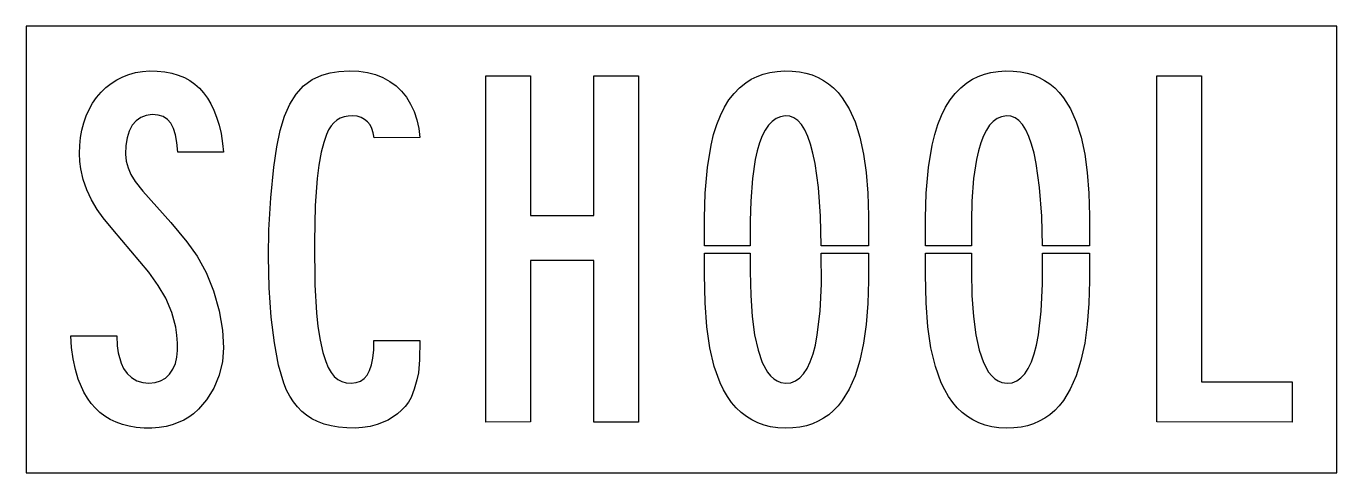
# Model space of a CAD drawing. Extents: x 0 to 88, y 0 to 30.
import ezdxf

# ---------------------------------------------------------------- set-up
doc = ezdxf.new("R2010")
doc.units = 0
doc.layers.add('CUT', color=7, linetype='Continuous')
doc.layers.add('OUTSIDE', color=1, linetype='Continuous')

msp = doc.modelspace()

# ---------------------------------------------------------------- linework, layer by layer
at = {"layer": 'CUT'}
for points in [[(12.1142, 4.8961), (11.5664, 4.2663), (11.2268, 3.9678), (10.9182, 3.7438), (10.5737, 3.5419), (10.2016, 3.3685), (9.8033, 3.2259), (9.3901, 3.118), (8.9209, 3.0393), (8.4394, 3.0023), (7.9092, 3.007), (7.3866, 3.0512), (6.9163, 3.1294), (6.4653, 3.245), (6.0418, 3.3969), (5.6457, 3.5849), (5.2885, 3.801), (4.9518, 4.0549), (4.6418, 4.3434), (4.3581, 4.666), (4.1052, 5.0169), (3.8743, 5.407), (3.4922, 6.2893), (3.3008, 6.9347), (3.1529, 7.6459), (3.0499, 8.4248), (3, 9.2035), (6.0794, 9.2035), (6.1057, 8.5349), (6.1709, 8.0633), (6.373, 7.3674), (6.5294, 7.0147), (6.7715, 6.672), (7.0744, 6.3949), (7.4365, 6.1864), (7.8353, 6.0608), (8.2428, 6.0199), (8.6551, 6.0583), (9.0256, 6.1743), (9.3506, 6.3644), (9.6269, 6.625), (9.8506, 6.9521), (10.0154, 7.3344), (10.1229, 7.7736), (10.1671, 8.2061), (10.1647, 8.7098), (10.1236, 9.2505), (10.043, 9.78), (9.7795, 10.757), (9.3651, 11.7215), (8.8684, 12.58), (8.2343, 13.473), (5.8064, 16.3325), (5.1611, 17.1303), (4.773, 17.6761), (4.3841, 18.3362), (4.0721, 19.0097), (3.8348, 19.7032), (3.6755, 20.408), (3.6089, 20.9214), (3.5821, 21.4433), (3.5951, 21.9816), (3.6479, 22.5153), (3.7376, 23.0188), (3.8657, 23.5078), (4.0298, 23.9722), (4.2281, 24.4101), (4.4597, 24.8196), (4.7274, 25.2055), (5.0265, 25.5589), (5.3494, 25.8728), (5.6999, 26.152), (6.0763, 26.3944), (6.4771, 26.5984), (6.8937, 26.7601), (7.3467, 26.8853), (7.8127, 26.9646), (8.2811, 26.9986), (8.7975, 26.99), (9.298, 26.9404), (9.7688, 26.8502), (10.2096, 26.7192), (10.621, 26.5473), (10.9848, 26.3453), (11.3219, 26.1064), (11.6325, 25.8297), (11.9121, 25.5215), (12.166, 25.1769), (12.3983, 24.7891), (12.6045, 24.3633), (12.7844, 23.8999), (12.9478, 23.3629), (13.0819, 22.7827), (13.1906, 22.1282), (13.2524, 21.5319), (10.173, 21.5319), (10.1179, 22.1766), (10.0242, 22.7031), (9.887, 23.1375), (9.7084, 23.4778), (9.4797, 23.7412), (9.1958, 23.9266), (8.8586, 24.0323), (8.4649, 24.0625), (8.0571, 24.0099), (7.6978, 23.8715), (7.3838, 23.6472), (7.1241, 23.3438), (6.9175, 22.959), (6.7715, 22.5028), (6.6883, 21.9805), (6.6702, 21.4114), (6.7192, 20.9319), (6.8376, 20.4801), (7.0316, 20.0336), (7.3062, 19.5774), (7.8246, 18.909), (9.7106, 16.8109), (10.7938, 15.5175), (11.4746, 14.5557), (12.0906, 13.4492), (12.5712, 12.2183), (12.9454, 10.8903), (13.1791, 9.5839), (13.2581, 8.3876), (13.1815, 7.4684), (12.958, 6.5564), (12.5973, 5.6848)], [(26.0601, 5.6069), (25.8387, 5.0534), (25.6625, 4.75), (25.4507, 4.462), (25.2084, 4.1972), (24.9316, 3.9516), (24.2961, 3.5391), (23.5644, 3.238), (23.0903, 3.1152), (22.591, 3.0354), (22.0789, 3.0009), (21.5184, 3.0095), (20.9766, 3.057), (20.4694, 3.1438), (19.9969, 3.2701), (19.558, 3.4367), (19.1721, 3.6328), (18.8219, 3.8615), (18.4999, 4.1265), (18.2056, 4.4283), (17.9386, 4.767), (17.6984, 5.1432), (17.4847, 5.5573), (17.2937, 6.0182), (16.9447, 7.236), (16.6627, 8.727), (16.4532, 10.4636), (16.3196, 12.4162), (16.2644, 14.5197), (16.2894, 16.3272), (16.4154, 18.4695), (16.6228, 20.5415), (16.8227, 21.8993), (17.0588, 22.9969), (17.3539, 23.9538), (17.7115, 24.7677), (18.1362, 25.4449), (18.6286, 25.9866), (19.2028, 26.4098), (19.8598, 26.7145), (20.4023, 26.8676), (20.9951, 26.9618), (21.6837, 27), (22.3333, 26.9751), (22.9051, 26.8918), (23.4484, 26.7497), (23.9525, 26.55), (24.4159, 26.2946), (24.831, 25.9893), (25.2034, 25.6318), (25.531, 25.2232), (25.8125, 24.7649), (26.0432, 24.2654), (26.226, 23.72), (26.3575, 23.1382), (26.4393, 22.5139), (23.3542, 22.5112), (23.3036, 22.8343), (23.2152, 23.1193), (23.0898, 23.3634), (22.9251, 23.5723), (22.7204, 23.7424), (22.4831, 23.8666), (22.216, 23.9455), (21.9222, 23.9787), (21.6162, 23.9676), (21.3413, 23.9159), (21.0909, 23.824), (20.8643, 23.6912), (20.6598, 23.5174), (20.4763, 23.3017), (20.3084, 23.0367), (20.1598, 22.7273), (19.9755, 22.1985), (19.8139, 21.5298), (19.651, 20.6613), (19.529, 19.7679), (19.3963, 17.9583), (19.3502, 15.5047), (19.3747, 12.6373), (19.4817, 10.7372), (19.5906, 9.8205), (19.7461, 8.8987), (19.9204, 8.0863), (20.1089, 7.4695), (20.2758, 7.0787), (20.4673, 6.7478), (20.6841, 6.4777), (20.9228, 6.273), (21.1894, 6.128), (21.4849, 6.0436), (21.8161, 6.0203), (22.1454, 6.0583), (22.4388, 6.1615), (22.6856, 6.3288), (22.8927, 6.5652), (23.0604, 6.8732), (23.1897, 7.2567), (23.2796, 7.7085), (23.3343, 8.2501), (23.3526, 8.8762), (26.4395, 8.8771), (26.4153, 7.5784), (26.3337, 6.7153), (26.2398, 6.2507)], [(33.8641, 3.413), (30.8632, 3.4085), (30.8632, 26.6741), (33.8641, 26.6696), (33.8651, 17.286), (38.1185, 17.286), (38.1185, 26.6706), (41.1235, 26.6689), (41.1235, 3.4085), (38.1185, 3.409), (38.1119, 14.2654), (33.8667, 14.2654)], [(52.826, 21.4747), (52.6603, 22.0826), (52.4765, 22.6014), (52.2713, 23.0423), (52.0492, 23.3957), (51.8079, 23.6661), (51.5489, 23.8529), (51.2738, 23.9562), (50.9716, 23.9778), (50.6452, 23.9222), (50.3558, 23.7987), (50.09, 23.6079), (49.8441, 23.3471), (49.623, 23.0223), (49.4233, 22.6303), (49.2435, 22.1652), (49.0876, 21.6375), (48.9539, 21.0436), (48.7654, 19.7663), (48.6539, 18.255), (48.621, 16.9211), (48.6205, 15.2501), (45.5422, 15.2501), (45.545, 17.125), (45.5923, 18.7915), (45.7364, 20.5178), (45.9813, 22.004), (46.1589, 22.7268), (46.3672, 23.3892), (46.6079, 23.9953), (46.8832, 24.5501), (47.189, 25.0443), (47.528, 25.4836), (47.8997, 25.8665), (48.3086, 26.1969), (48.6822, 26.4328), (49.0735, 26.6252), (49.4884, 26.7776), (49.9342, 26.8923), (50.4126, 26.9667), (50.9148, 26.9991), (51.4322, 26.9888), (51.9191, 26.9365), (52.3583, 26.8481), (52.7689, 26.7241), (53.1658, 26.56), (53.5343, 26.3616), (53.881, 26.1261), (54.211, 25.8493), (54.513, 25.5413), (54.7971, 25.1918), (55.266, 24.4445), (55.6614, 23.5648), (55.9824, 22.5535), (56.2301, 21.4063), (56.4018, 20.1616), (56.5086, 18.774), (56.5549, 17.2664), (56.5548, 15.2501), (53.3838, 15.2501), (53.3401, 17.2415), (53.1995, 19.1625), (52.9718, 20.7828)], [(67.6728, 21.4747), (67.5071, 22.0826), (67.3233, 22.6014), (67.1181, 23.0423), (66.896, 23.3957), (66.6547, 23.6661), (66.3957, 23.8529), (66.1206, 23.9562), (65.8184, 23.9778), (65.492, 23.9222), (65.2026, 23.7987), (64.9368, 23.6079), (64.6909, 23.3471), (64.4698, 23.0223), (64.2701, 22.6303), (64.0903, 22.1652), (63.9343, 21.6375), (63.8007, 21.0436), (63.6122, 19.7663), (63.5007, 18.255), (63.4678, 16.9211), (63.4673, 15.2501), (60.389, 15.2501), (60.3918, 17.125), (60.4391, 18.7915), (60.5832, 20.5178), (60.8281, 22.004), (61.0057, 22.7268), (61.214, 23.3892), (61.4546, 23.9953), (61.73, 24.5501), (62.0358, 25.0443), (62.3748, 25.4836), (62.7465, 25.8665), (63.1554, 26.1969), (63.5289, 26.4328), (63.9203, 26.6252), (64.3352, 26.7776), (64.781, 26.8923), (65.2594, 26.9667), (65.7616, 26.9991), (66.279, 26.9888), (66.7659, 26.9365), (67.2051, 26.8481), (67.6157, 26.7241), (68.0126, 26.56), (68.3811, 26.3616), (68.7278, 26.1261), (69.0578, 25.8493), (69.3598, 25.5413), (69.6439, 25.1918), (70.1128, 24.4445), (70.5082, 23.5648), (70.8292, 22.5535), (71.0769, 21.4063), (71.2486, 20.1616), (71.3554, 18.774), (71.4017, 17.2664), (71.4016, 15.2501), (68.2306, 15.2501), (68.1869, 17.2415), (68.0463, 19.1625), (67.8185, 20.7828)], [(78.9095, 6.1027), (85, 6.1004), (85, 3.4085), (75.906, 3.4127), (75.906, 26.6741), (78.9083, 26.671)], [(55.2615, 5.6157), (54.7919, 4.851), (54.5099, 4.4962), (54.2105, 4.1828), (53.8836, 3.9008), (53.5403, 3.6607), (53.176, 3.4576), (52.7908, 3.292), (52.3857, 3.1633), (51.9527, 3.0707), (51.4726, 3.0142), (50.9602, 3), (50.4621, 3.0282), (49.987, 3.0979), (49.5434, 3.2075), (49.123, 3.3576), (48.7261, 3.5481), (48.3536, 3.7787), (47.9995, 4.0542), (47.6714, 4.3696), (47.3642, 4.73), (47.0839, 5.1293), (46.8261, 5.5727), (46.5953, 6.052), (46.2022, 7.1408), (45.9057, 8.3867), (45.6984, 9.8142), (45.5793, 11.4205), (45.5393, 13.3301), (45.5415, 14.7481), (48.6203, 14.7481), (48.6199, 13.53), (48.6534, 11.91), (48.7506, 10.5001), (48.9116, 9.2789), (49.1377, 8.2429), (49.4257, 7.4067), (49.7778, 6.763), (49.9797, 6.5131), (50.1932, 6.3172), (50.4224, 6.1704), (50.6666, 6.0731), (51.0097, 6.0203), (51.3521, 6.0536), (51.6602, 6.1692), (51.9453, 6.3686), (52.2021, 6.6464), (52.438, 7.0112), (52.6472, 7.4563), (52.8319, 7.9851), (52.9884, 8.5844), (53.1204, 9.2649), (53.308, 10.8558), (53.3931, 12.7008), (53.3882, 14.7481), (56.5548, 14.7481), (56.5547, 12.8951), (56.5074, 11.3744), (56.399, 9.9652), (56.2261, 8.7033), (55.9769, 7.5372), (55.6545, 6.5066)], [(70.1083, 5.6157), (69.6387, 4.851), (69.3567, 4.4962), (69.0573, 4.1828), (68.7304, 3.9008), (68.3871, 3.6607), (68.0228, 3.4576), (67.6376, 3.292), (67.2324, 3.1633), (66.7995, 3.0707), (66.3194, 3.0142), (65.807, 3), (65.3089, 3.0282), (64.8338, 3.0979), (64.3902, 3.2075), (63.9698, 3.3576), (63.5729, 3.5481), (63.2004, 3.7787), (62.8463, 4.0542), (62.5182, 4.3696), (62.211, 4.73), (61.9307, 5.1293), (61.6729, 5.5727), (61.442, 6.052), (61.049, 7.1408), (60.7525, 8.3867), (60.5452, 9.8142), (60.4261, 11.4205), (60.3861, 13.3301), (60.3882, 14.7481), (63.4671, 14.7481), (63.4667, 13.53), (63.5002, 11.91), (63.5974, 10.5001), (63.7584, 9.2789), (63.9845, 8.2429), (64.2725, 7.4067), (64.6246, 6.763), (64.8265, 6.5131), (65.04, 6.3172), (65.2692, 6.1704), (65.5134, 6.0731), (65.8565, 6.0203), (66.1989, 6.0536), (66.507, 6.1692), (66.7921, 6.3686), (67.0489, 6.6464), (67.2848, 7.0112), (67.494, 7.4563), (67.6787, 7.9851), (67.8352, 8.5844), (67.9672, 9.2649), (68.1548, 10.8558), (68.2399, 12.7008), (68.235, 14.7481), (71.4016, 14.7481), (71.4015, 12.8951), (71.3542, 11.3744), (71.2458, 9.9652), (71.0729, 8.7033), (70.8237, 7.5372), (70.5013, 6.5066)]]:
    msp.add_lwpolyline(points, close=True, dxfattribs=at)
at = {"layer": 'OUTSIDE'}
msp.add_lwpolyline([(0, 0), (88, 0), (88, 30), (0, 30)], close=True, dxfattribs=at)

doc.saveas('drawing.dxf')
